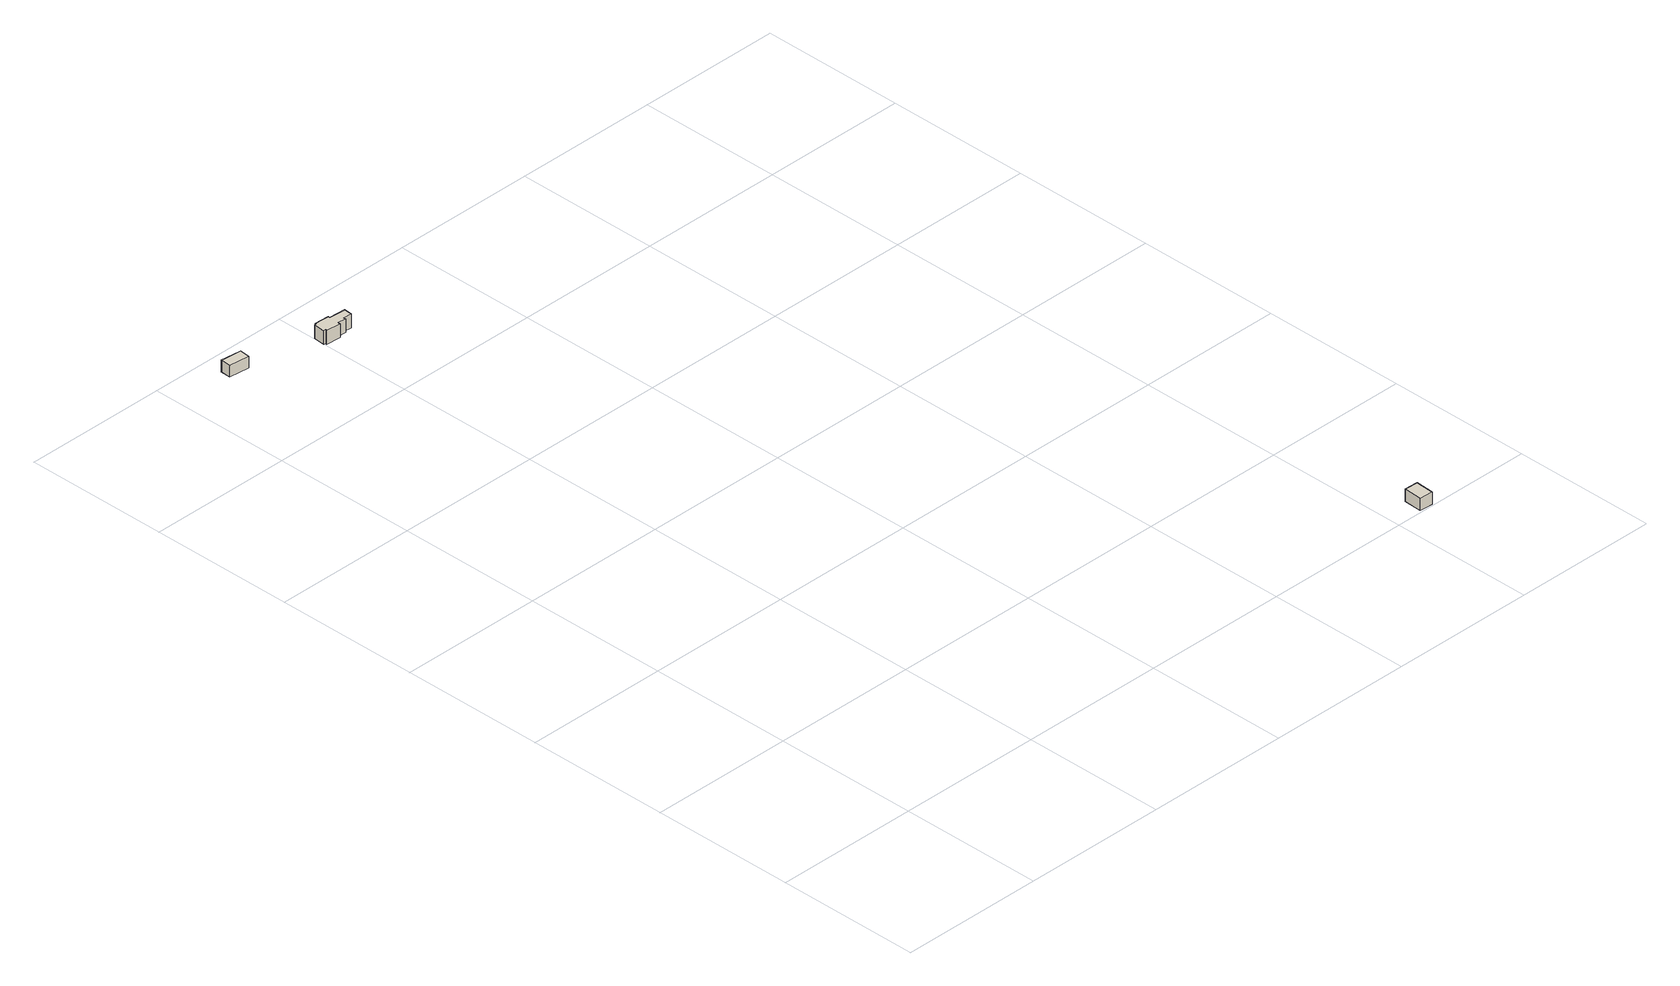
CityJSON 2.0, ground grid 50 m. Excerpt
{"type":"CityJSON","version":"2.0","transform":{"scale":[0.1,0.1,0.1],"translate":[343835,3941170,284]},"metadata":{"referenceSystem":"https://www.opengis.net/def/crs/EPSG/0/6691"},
"CityObjects":{
"building1":{"type":"Building","attributes":{"usage":"422","measuredHeight":11.7,"storeysAboveGround":1,"BuildingIDAttribute.prefecture":"14","BuildingIDAttribute.city":"14151","BuildingDetailAttribute.totalFloorArea":26.5,"BuildingDetailAttribute.buildingFootprintArea":26.5,"BuildingDetailAttribute.buildingStructureType":"601","BuildingDetailAttribute.buildingStructureOrgType":"1","BuildingDetailAttribute.orgUsage":"133","BuildingDetailAttribute.surveyYear":2015,"BuildingLandSlideRiskAttribute.description":"1","BuildingLandSlideRiskAttribute.areaType":"1"},"geometry":[{"type":"Solid","lod":"1","boundaries":[[[[0,1,2,3]],[[2,4,5,3]],[[1,6,4,2]],[[0,7,6,1]],[[3,5,7,0]],[[4,6,7,5]]]]}]},
"building2":{"type":"Building","attributes":{"usage":"422","measuredHeight":4.8,"storeysAboveGround":1,"BuildingIDAttribute.prefecture":"14","BuildingIDAttribute.city":"14151","BuildingDetailAttribute.totalFloorArea":45.8,"BuildingDetailAttribute.buildingFootprintArea":45.8,"BuildingDetailAttribute.buildingStructureType":"601","BuildingDetailAttribute.buildingStructureOrgType":"1","BuildingDetailAttribute.orgUsage":"131","BuildingDetailAttribute.surveyYear":2015,"BuildingLandSlideRiskAttribute.description":"1","BuildingLandSlideRiskAttribute.areaType":"1"},"geometry":[{"type":"Solid","lod":"1","boundaries":[[[[8,9,10,11,12,13,14,15,16,17,18,19,20,21]],[[20,22,23,21]],[[19,24,22,20]],[[18,25,24,19]],[[17,26,25,18]],[[16,27,26,17]],[[15,28,27,16]],[[14,29,28,15]],[[13,30,29,14]],[[12,31,30,13]],[[11,32,31,12]],[[10,33,32,11]],[[9,34,33,10]],[[8,35,34,9]],[[21,23,35,8]],[[22,24,25,26,27,28,29,30,31,32,33,34,35,23]]]]}]},
"building3":{"type":"Building","attributes":{"usage":"431","measuredHeight":4.6,"storeysAboveGround":1,"BuildingIDAttribute.prefecture":"14","BuildingIDAttribute.city":"14151","BuildingDetailAttribute.totalFloorArea":29.29,"BuildingDetailAttribute.buildingFootprintArea":29.29,"BuildingDetailAttribute.buildingStructureType":"601","BuildingDetailAttribute.buildingStructureOrgType":"1","BuildingDetailAttribute.orgUsage":"143","BuildingDetailAttribute.surveyYear":2015},"geometry":[{"type":"Solid","lod":"1","boundaries":[[[[36,37,38,39]],[[38,40,41,39]],[[37,42,40,38]],[[36,43,42,37]],[[39,41,43,36]],[[40,42,43,41]]]]}]}
},
"vertices":[
[2,2709,192],[5,2745,192],[77,2739,192],[74,2703,192],[77,2739,232],[74,2703,232],[5,2745,232],[2,2709,232],
[445,2683,171],[443,2655,171],[414,2657,171],[414,2650,171],[386,2652,171],[385,2643,171],[335,2647,171],[336,2652,171],[328,2652,171],[331,2692,171],[337,2692,171],[337,2696,171],[388,2693,171],[387,2687,171],[388,2693,219],[387,2687,219],[337,2696,219],[337,2692,219],[331,2692,219],[328,2652,219],[336,2652,219],[335,2647,219],[385,2643,219],[386,2652,219],[414,2650,219],[414,2657,219],[443,2655,219],[445,2683,219],
[2099,70,3],[2145,68,3],[2142,5,3],[2095,7,3],[2142,5,46],[2095,7,46],[2145,68,46],[2099,70,46]
]}
